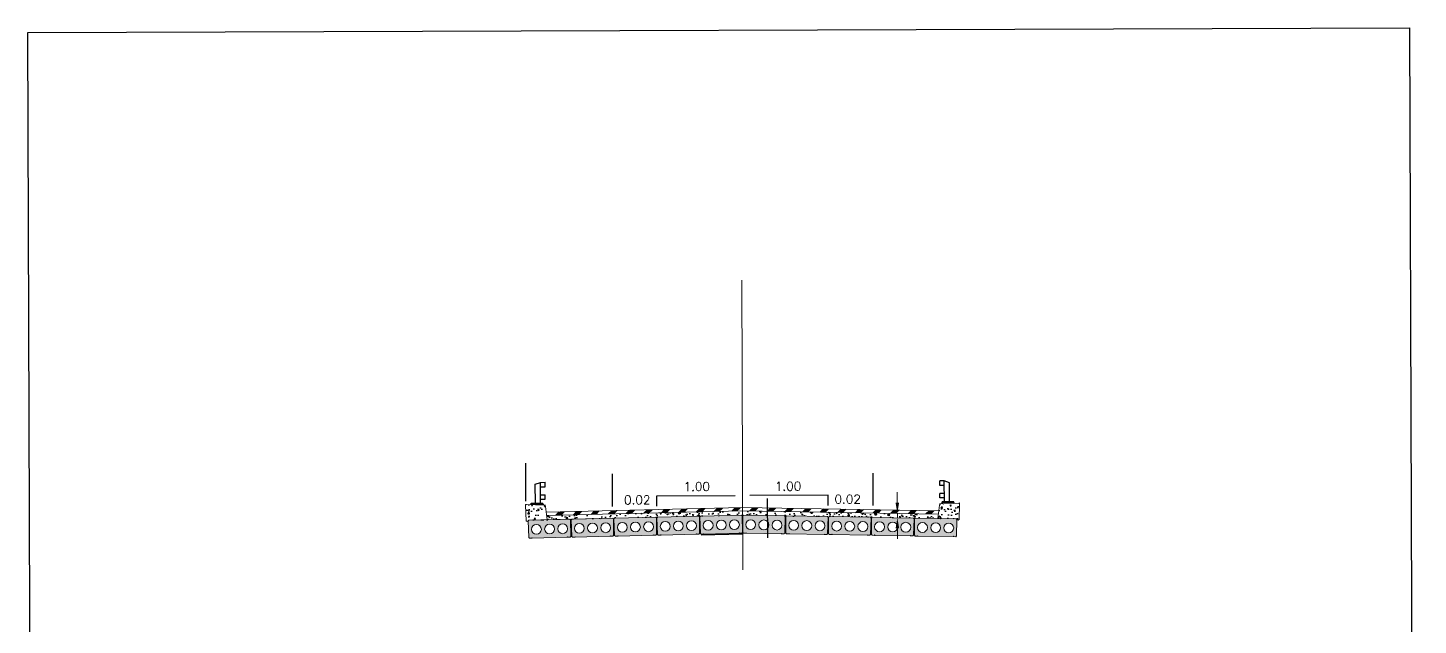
# Model space of a CAD drawing. Header units: metres. Extents: x -16741 to 19994, y 5629700 to 5668838.
# Drawn here: x 16907.83 to 16947.31, y 5649031.44 to 5649048.41 of the extents above; entities that cross this region are included whole.
import ezdxf

# ---------------------------------------------------------------- set-up
doc = ezdxf.new("R2010")
doc.units = ezdxf.units.M
doc.linetypes.add('CENTERX2', pattern=[101.6, 63.5, -12.7, 12.7, -12.7])
for name, color, linetype in [('C-ROAD-PROF-VIEW', 7, 'Continuous'), ('S-BR-ANNO', 2, 'Continuous'), ('S-BR-CEN', 1, 'CENTERX2'), ('S-BR-DIM', 1, 'Continuous'), ('S-BR-HATCH', 252, 'Continuous'), ('S-BR-PIER', 21, 'Continuous'), ('S-BR-POST', 139, 'Continuous')]:
    doc.layers.add(name, color=color, linetype=linetype)
doc.layers.add('S-BR-ELEVATIONS-NPLOT', color=8, linetype='Continuous', plot=False)
doc.styles.add('AT Text Standard', font='simplex.shx', dxfattribs={"oblique": 1e-05, "height": 3})
doc.styles.add('AT_Font_Prop_3.0', font='font005.shx', dxfattribs={"height": 3})
doc.dimstyles.new('AT Dim Standard (Meters)', dxfattribs={"dimtxt": 3, "dimasz": 3, "dimexe": 1.5, "dimexo": 1.5, "dimgap": 1, "dimtad": 1, "dimdec": 3, "dimzin": 0, "dimdsep": 46, "dimtxsty": 'AT_Font_Prop_3.0', "dimcen": -1.5, "dimclrd": 256, "dimclre": 256, "dimclrt": 2, "dimaunit": 1, "dimadec": 3, "dimazin": 0, "dimtfac": 1, "dimtdec": 3, "dimtmove": 0, "dimatfit": 3, "dimfxl": 1, "dimtfill": 1, "dimtolj": 1, "dimtzin": 0, "dimlwd": 15, "dimlwe": 15, "dimarcsym": 0})
pattern_1 = [(51.3442, (16922.57946, 5649034.43276), (0.365017, -0.0233216), [0.0381, -0.4191]), (356.3442, (16922.57946, 5649034.43276), (-0.079432, 0.380355), [0.03048, -0.335281]), (101.7957, (16922.60987, 5649034.4308), (0.285585, 0.357033), [0.03238, -0.35618]), (47.5284, (16922.57707, 5649034.53433), (0.543981, -0.071343), [0.05715, -0.62865]), (97.98, (16922.6224, 5649034.5284), (0.463069, 0.505855), [0.04857, -0.53427]), (352.5284, (16922.5771, 5649034.53433), (0.46307, 0.505855), [0.04572, -0.50292]), (22.3442, (16922.62845, 5649034.51013), (0.3079435, -0.1973606), [0.0381, -0.4191]), (327.3442, (16922.62845, 5649034.51013), (0.114928, 0.371174), [0.03048, -0.33528]), (72.7957, (16922.6541, 5649034.4937), (0.422872, 0.173814), [0.03238, -0.35618]), (38.8442, (16922.57946, 5649034.43276), (0.0022083, 0.1692085), [0, -0.331216, 0, -0.34036, 0, -0.33655]), (8.8442, (16922.57946, 5649034.43276), (0.1289022, 0.203441), [0, -0.194056, 0, -0.323596, 0, -0.12827]), (328.8442, (16922.4662, 5649034.4301), (0.2713753, -0.0050926), [0, -0.127, 0, -0.39624, 0, -0.52578]), (318.8442, (16922.41542, 5649034.4289), (0.294984, 0.057789), [0, -0.1651, 0, -0.263144, 0, -0.37338])]

# ---------------------------------------------------------------- blocks, each defined once
blk = doc.blocks.new('SLC-510-Ext-Girder')
at = {"layer": 'S-BR-ANNO', "lineweight": 5}
for p, q in [((-0.663, 0.69), (-0.643, 0.709)), ((-0.663, 0.245), (-0.663, 0.69)), ((-0.643, 0.709), (-0.128, 0.681)), ((-0.128, 0.681), (-0.104, 0.64)), ((-0.104, 0.64), (-0.063, 0.265)), ((-0.663, 0.245), (-0.633, 0.225)), ((-0.633, 0.225), (-0.603, 0.245)), ((-0.603, 0.245), (-0.583, 0.265)), ((-0.603, 0.245), (-0.595, -0.225)), ((-0.583, 0.265), (0.583, 0.265)), ((0.583, 0.265), (0.603, 0.245)), ((0.603, 0.245), (0.595, -0.225)), ((-0.575, -0.245), (-0.595, -0.225)), ((-0.575, -0.245), (-0.51, -0.245)), ((-0.508, -0.235), (-0.51, -0.245)), ((-0.504, -0.235), (-0.508, -0.235)), ((-0.498, -0.245), (-0.504, -0.235)), ((-0.498, -0.245), (0.498, -0.245)), ((0.498, -0.245), (0.504, -0.235)), ((0.504, -0.235), (0.508, -0.235)), ((0.508, -0.235), (0.51, -0.245)), ((0.51, -0.245), (0.575, -0.245)), ((0.575, -0.245), (0.595, -0.225))]:
    blk.add_line(p, q, dxfattribs=at)
for centre in [(-0.373, 0), (0, 0), (0.373, 0)]:
    blk.add_circle(centre, 0.14, dxfattribs=at)
blk = doc.blocks.new('SLC-510-Int-Girder')
at = {"layer": 'S-BR-ANNO', "lineweight": 5}
for p, q in [((-0.603, 0.245), (-0.583, 0.265)), ((-0.603, 0.245), (-0.595, -0.225)), ((-0.583, 0.265), (0.583, 0.265)), ((0.583, 0.265), (0.603, 0.245)), ((0.603, 0.245), (0.595, -0.225)), ((-0.575, -0.245), (-0.595, -0.225)), ((-0.575, -0.245), (-0.51, -0.245)), ((-0.508, -0.235), (-0.51, -0.245)), ((-0.504, -0.235), (-0.508, -0.235)), ((-0.498, -0.245), (-0.504, -0.235)), ((-0.498, -0.245), (0.498, -0.245)), ((0.498, -0.245), (0.504, -0.235)), ((0.504, -0.235), (0.508, -0.235)), ((0.508, -0.235), (0.51, -0.245)), ((0.51, -0.245), (0.575, -0.245)), ((0.575, -0.245), (0.595, -0.225))]:
    blk.add_line(p, q, dxfattribs=at)
for centre in [(-0.373, 0), (0, 0), (0.373, 0)]:
    blk.add_circle(centre, 0.14, dxfattribs=at)
blk = doc.blocks.new('*D93')
at = {"layer": 'Defpoints', "color": 0, "lineweight": 30, "transparency": 16777216}
for p in [(16932.525, 5649034.615), (16932.525, 5649034.615), (16932.525, 5649034.49)]:
    blk.add_point(p, dxfattribs=at)
at = {"layer": 'S-BR-DIM', "lineweight": 15, "transparency": 16777216}
for p, q in [((16932.524, 5649034.915), (16932.523, 5649035.215)), ((16932.525, 5649034.49), (16932.525, 5649034.615)), ((16932.526, 5649034.19), (16932.527, 5649033.89))]:
    blk.add_line(p, q, dxfattribs=at)
at = {"layer": 'S-BR-DIM', "lineweight": 30, "transparency": 16777216}
for points in [[(16932.574, 5649034.915), (16932.474, 5649034.915), (16932.525, 5649034.615)], [(16932.576, 5649034.19), (16932.476, 5649034.19), (16932.525, 5649034.49)]]:
    blk.add_solid(points, dxfattribs=at)
blk = doc.blocks.new('*U30')
at = {"layer": 'S-BR-ANNO', "lineweight": 5}
for p, q in [((-0.117, -0.047), (-0.026, 0.044)), ((0.026, -0.044), (0.117, 0.047))]:
    blk.add_line(p, q, dxfattribs=at)
blk.add_solid([(-0.026, 0.044), (0.117, 0.047), (-0.117, -0.047), (0.026, -0.044)], dxfattribs=at)
blk = doc.blocks.new('*U31')
at = {"layer": 'S-BR-PIER', "color": 0, "linetype": 'ByBlock', "lineweight": -2, "transparency": 16777216}
for p in [(0, 0), (0.5, 0.01), (1, 0.02), (1.5, 0.03), (2, 0.04), (2.5, 0.05), (2.999, 0.06), (3.499, 0.07), (3.999, 0.08), (4.499, 0.09), (4.999, 0.1)]:
    blk.add_blockref('*U30', p, dxfattribs=at)
blk = doc.blocks.new('*U32')
at = {"layer": 'S-BR-ANNO', "lineweight": 5}
for p, q in [((-0.025, 0.045), (-0.113, -0.043)), ((0.113, 0.043), (0.03, -0.04))]:
    blk.add_line(p, q, dxfattribs=at)
blk.add_solid([(0.025, -0.045), (-0.113, -0.043), (0.113, 0.043), (-0.025, 0.045)], dxfattribs=at)
blk = doc.blocks.new('*U33')
at = {"layer": 'S-BR-PIER', "color": 0, "linetype": 'ByBlock', "lineweight": -2, "transparency": 16777216}
for p in [(0, 0), (0.5, -0.01), (1, -0.02), (1.5, -0.03), (2, -0.04), (2.5, -0.05), (2.999, -0.06), (3.499, -0.07), (3.999, -0.08), (4.499, -0.09), (4.999, -0.1)]:
    blk.add_blockref('*U32', p, dxfattribs=at)

msp = doc.modelspace()

# ---------------------------------------------------------------- hatches: boundary and pattern name
at = {"layer": 'S-BR-DIM'}
h = msp.add_hatch(color=254, dxfattribs=at)
h.dxf.hatch_style = 1
h.paths.add_polyline_path([(16923.2454, 5649034.4284), (16923.2253, 5649034.4479), (16922.5795, 5649034.4328), (16922.0596, 5649034.4206), (16922.0404, 5649034.4001), (16922.0588, 5649033.9304), (16922.0796, 5649033.9109), (16922.1442, 5649033.9124), (16922.1469, 5649033.9275), (16922.1562, 5649033.9127), (16923.1526, 5649033.9361), (16923.1583, 5649033.9462), (16923.1623, 5649033.9463), (16923.2388, 5649033.9477), (16923.2491, 5649033.9583)])
h.paths.add_polyline_path([(16922.7882, 5649034.1698, -1), (16922.5092, 5649034.1688, -1)], flags=16)
h.paths.add_polyline_path([(16923.1611, 5649034.1785, -1), (16922.8821, 5649034.1776, -1)], flags=16)
h.paths.add_polyline_path([(16922.4153, 5649034.161, -1), (16922.1363, 5649034.1601, -1)], flags=16)
h = msp.add_hatch(color=254, dxfattribs=at)
h.dxf.hatch_style = 1
h.paths.add_polyline_path([(16924.4645, 5649034.457), (16924.4443, 5649034.4765), (16923.7985, 5649034.4614), (16923.2786, 5649034.4492), (16923.2594, 5649034.4287), (16923.2778, 5649033.959), (16923.2986, 5649033.9395), (16923.3633, 5649033.941), (16923.3659, 5649033.9561), (16923.3753, 5649033.9413), (16924.3716, 5649033.9647), (16924.3774, 5649033.9748), (16924.3814, 5649033.9749), (16924.4578, 5649033.9763), (16924.4681, 5649033.9869)])
h.paths.add_polyline_path([(16924.0072, 5649034.1984, -1), (16923.7282, 5649034.1974, -1)], flags=16)
h.paths.add_polyline_path([(16924.3801, 5649034.2071, -1), (16924.1011, 5649034.2062, -1)], flags=16)
h.paths.add_polyline_path([(16923.6343, 5649034.1896, -1), (16923.3553, 5649034.1887, -1)], flags=16)
h = msp.add_hatch(color=254, dxfattribs=at)
h.dxf.hatch_style = 1
h.paths.add_polyline_path([(16925.6835, 5649034.4856), (16925.6634, 5649034.5051), (16925.0175, 5649034.49), (16924.4977, 5649034.4778), (16924.4785, 5649034.4573), (16924.4969, 5649033.9876), (16924.5176, 5649033.9681), (16924.5823, 5649033.9696), (16924.585, 5649033.9847), (16924.5943, 5649033.9699), (16925.5907, 5649033.9933), (16925.5964, 5649034.0034), (16925.6004, 5649034.0035), (16925.6768, 5649034.0049), (16925.6872, 5649034.0155)])
h.paths.add_polyline_path([(16925.2262, 5649034.227, -1), (16924.9472, 5649034.226, -1)], flags=16)
h.paths.add_polyline_path([(16925.5991, 5649034.2358, -1), (16925.3201, 5649034.2348, -1)], flags=16)
h.paths.add_polyline_path([(16924.8533, 5649034.2183, -1), (16924.5743, 5649034.2173, -1)], flags=16)
h = msp.add_hatch(color=254, dxfattribs=at)
h.dxf.hatch_style = 1
h.paths.add_polyline_path([(16926.9025, 5649034.5142), (16926.8824, 5649034.5337), (16926.2366, 5649034.5186), (16925.7167, 5649034.5064), (16925.6975, 5649034.4859), (16925.7159, 5649034.0162), (16925.7367, 5649033.9967), (16925.8013, 5649033.9982), (16925.804, 5649034.0133), (16925.8133, 5649033.9985), (16926.8097, 5649034.0219), (16926.8155, 5649034.032), (16926.8195, 5649034.0321), (16926.8959, 5649034.0335), (16926.9062, 5649034.0442)])
h.paths.add_polyline_path([(16926.4453, 5649034.2556, -1), (16926.1663, 5649034.2546, -1)], flags=16)
h.paths.add_polyline_path([(16926.8182, 5649034.2644, -1), (16926.5392, 5649034.2634, -1)], flags=16)
h.paths.add_polyline_path([(16926.0724, 5649034.2469, -1), (16925.7934, 5649034.2459, -1)], flags=16)
h = msp.add_hatch(color=254, dxfattribs=at)
h.dxf.hatch_style = 1
h.paths.add_polyline_path([(16928.1216, 5649034.5428), (16928.1014, 5649034.5623), (16927.4556, 5649034.5472), (16926.9357, 5649034.535), (16926.9165, 5649034.5145), (16926.9349, 5649034.0448), (16926.9557, 5649034.0253), (16927.0204, 5649034.0268), (16927.023, 5649034.0419), (16927.0324, 5649034.0271), (16928.0287, 5649034.0505), (16928.0345, 5649034.0606), (16928.0385, 5649034.0607), (16928.1149, 5649034.0621), (16928.1252, 5649034.0728)])
h.paths.add_polyline_path([(16927.6643, 5649034.2842, -1), (16927.3853, 5649034.2832, -1)], flags=16)
h.paths.add_polyline_path([(16928.0372, 5649034.293, -1), (16927.7582, 5649034.292, -1)], flags=16)
h.paths.add_polyline_path([(16927.2914, 5649034.2755, -1), (16927.0124, 5649034.2745, -1)], flags=16)
h = msp.add_hatch(color=254, dxfattribs=at)
h.dxf.hatch_style = 1
h.paths.add_polyline_path([(16928.1356, 5649034.5429), (16928.1556, 5649034.5625), (16928.8015, 5649034.5518), (16929.3214, 5649034.5432), (16929.3408, 5649034.5229), (16929.3256, 5649034.0531), (16929.305, 5649034.0334), (16929.2403, 5649034.0345), (16929.2376, 5649034.0496), (16929.2283, 5649034.0347), (16928.2318, 5649034.0512), (16928.226, 5649034.0613), (16928.222, 5649034.0614), (16928.1456, 5649034.0622), (16928.1352, 5649034.0728)])
h.paths.add_polyline_path([(16928.5946, 5649034.2874, 1), (16928.8736, 5649034.2884, 1)], flags=16)
h.paths.add_polyline_path([(16928.2217, 5649034.2936, 1), (16928.5007, 5649034.2946, 1)], flags=16)
h.paths.add_polyline_path([(16928.9676, 5649034.2813, 1), (16929.2466, 5649034.2822, 1)], flags=16)
h = msp.add_hatch(color=254, dxfattribs=at)
h.dxf.hatch_style = 1
h.paths.add_polyline_path([(16929.3548, 5649034.5227), (16929.3748, 5649034.5424), (16930.0207, 5649034.5317), (16930.5406, 5649034.5231), (16930.56, 5649034.5028), (16930.5448, 5649034.0329), (16930.5242, 5649034.0133), (16930.4595, 5649034.0144), (16930.4568, 5649034.0294), (16930.4475, 5649034.0146), (16929.451, 5649034.031), (16929.4452, 5649034.0411), (16929.4412, 5649034.0412), (16929.3648, 5649034.0421), (16929.3544, 5649034.0526)])
h.paths.add_polyline_path([(16929.8138, 5649034.2673, 1), (16930.0928, 5649034.2682, 1)], flags=16)
h.paths.add_polyline_path([(16929.4409, 5649034.2734, 1), (16929.7199, 5649034.2744, 1)], flags=16)
h.paths.add_polyline_path([(16930.1868, 5649034.2611, 1), (16930.4658, 5649034.2621, 1)], flags=16)
h = msp.add_hatch(color=254, dxfattribs=at)
h.dxf.hatch_style = 1
h.paths.add_polyline_path([(16930.574, 5649034.5025), (16930.594, 5649034.5222), (16931.2399, 5649034.5115), (16931.7598, 5649034.5029), (16931.7792, 5649034.4826), (16931.7641, 5649034.0128), (16931.7434, 5649033.9931), (16931.6787, 5649033.9942), (16931.676, 5649034.0092), (16931.6667, 5649033.9944), (16930.6702, 5649034.0109), (16930.6644, 5649034.021), (16930.6604, 5649034.021), (16930.584, 5649034.0219), (16930.5736, 5649034.0325)])
h.paths.add_polyline_path([(16931.033, 5649034.2471, 1), (16931.312, 5649034.2481, 1)], flags=16)
h.paths.add_polyline_path([(16930.6601, 5649034.2533, 1), (16930.9391, 5649034.2543, 1)], flags=16)
h.paths.add_polyline_path([(16931.406, 5649034.241, 1), (16931.685, 5649034.2419, 1)], flags=16)
h = msp.add_hatch(color=254, dxfattribs=at)
h.dxf.hatch_style = 1
h.paths.add_polyline_path([(16931.7932, 5649034.4824), (16931.8132, 5649034.502), (16932.4591, 5649034.4914), (16932.979, 5649034.4828), (16932.9984, 5649034.4624), (16932.9833, 5649033.9926), (16932.9626, 5649033.973), (16932.8979, 5649033.974), (16932.8952, 5649033.9891), (16932.8859, 5649033.9742), (16931.8895, 5649033.9907), (16931.8836, 5649034.0008), (16931.8796, 5649034.0009), (16931.8032, 5649034.0017), (16931.7928, 5649034.0123)])
h.paths.add_polyline_path([(16932.2522, 5649034.227, 1), (16932.5312, 5649034.2279, 1)], flags=16)
h.paths.add_polyline_path([(16931.8793, 5649034.2331, 1), (16932.1583, 5649034.2341, 1)], flags=16)
h.paths.add_polyline_path([(16932.6252, 5649034.2208, 1), (16932.9042, 5649034.2218, 1)], flags=16)
h = msp.add_hatch(color=254, dxfattribs=at)
h.dxf.hatch_style = 1
h.paths.add_polyline_path([(16933.0124, 5649034.4622), (16933.0324, 5649034.4819), (16933.6783, 5649034.4712), (16934.1983, 5649034.4626), (16934.2176, 5649034.4423), (16934.2025, 5649033.9725), (16934.1818, 5649033.9528), (16934.1171, 5649033.9539), (16934.1144, 5649033.9689), (16934.1051, 5649033.9541), (16933.1087, 5649033.9706), (16933.1028, 5649033.9807), (16933.0988, 5649033.9807), (16933.0224, 5649033.9816), (16933.012, 5649033.9922)])
h.paths.add_polyline_path([(16933.4715, 5649034.2068, 1), (16933.7505, 5649034.2078, 1)], flags=16)
h.paths.add_polyline_path([(16933.0985, 5649034.213, 1), (16933.3775, 5649034.2139, 1)], flags=16)
h.paths.add_polyline_path([(16933.8444, 5649034.2006, 1), (16934.1234, 5649034.2016, 1)], flags=16)
at = {"layer": 'S-BR-HATCH'}
h = msp.add_hatch(dxfattribs=at)
h.set_pattern_fill('AR-CONC', color=256, scale=0.002, angle=0.19847)
h.set_pattern_definition(pattern_1)
h.paths.add_polyline_path([(16928.1281, 5649034.688), (16922.563, 5649034.5574), (16922.5795, 5649034.4328), (16928.1285, 5649034.563)])
h.paths.add_polyline_path([(16922.53, 5649034.8067), (16922.5047, 5649034.8472), (16921.9892, 5649034.863), (16921.9697, 5649034.8436), (16921.9801, 5649034.3987), (16922.0106, 5649034.3794), (16922.0404, 5649034.4001), (16922.0596, 5649034.4206), (16922.5795, 5649034.4328)])
h = msp.add_hatch(dxfattribs=at)
h.set_pattern_fill('AR-CONC', color=256, scale=0.002, angle=0.19847)
h.set_pattern_definition(pattern_1)
h.paths.add_polyline_path([(16928.1281, 5649034.688), (16933.6939, 5649034.596), (16933.6783, 5649034.4712), (16928.1285, 5649034.563)])
h.paths.add_polyline_path([(16933.7252, 5649034.8455), (16933.7502, 5649034.8862), (16934.2656, 5649034.9055), (16934.2853, 5649034.8862), (16934.2779, 5649034.4413), (16934.2476, 5649034.4218), (16934.2176, 5649034.4423), (16934.1983, 5649034.4626), (16933.6783, 5649034.4712)])

# ---------------------------------------------------------------- linework, layer by layer
at = {"layer": 'S-BR-ANNO', "lineweight": 5}
for p, q in [((16922.5511, 5649034.6472), (16928.1278, 5649034.778)), ((16933.7052, 5649034.6858), (16928.1278, 5649034.778)), ((16922.563, 5649034.5574), (16928.1281, 5649034.688)), ((16922.5795, 5649034.4328), (16924.4443, 5649034.4765)), ((16933.6939, 5649034.596), (16928.1281, 5649034.688))]:
    msp.add_line(p, q, dxfattribs=at)
for centre in [(16921.9692, 5649034.8636), (16922.5247, 5649034.8466), (16933.7302, 5649034.8854), (16934.2856, 5649034.9062)]:
    msp.add_circle(centre, 0.00431, dxfattribs=at)
at = {"layer": 'S-BR-CEN', "lineweight": 5}
msp.add_line((16928.1339, 5649033.0138), (16928.1054, 5649041.237), dxfattribs=at)
at = {"layer": 'S-BR-DIM'}
for p, q in [((16921.9651, 5649036.0437), (16921.9688, 5649034.9597)), ((16924.4244, 5649035.7353), (16924.4276, 5649034.8108)), ((16931.8244, 5649035.761), (16931.8276, 5649034.8365)), ((16925.6948, 5649035.1141), (16927.9185, 5649035.1218)), ((16925.6958, 5649034.8186), (16925.6948, 5649035.1141)), ((16930.5584, 5649035.131), (16928.3347, 5649035.1233)), ((16928.8319, 5649035.0402), (16928.8358, 5649033.92)), ((16930.5594, 5649034.8354), (16930.5584, 5649035.131))]:
    msp.add_line(p, q, dxfattribs=at)
msp.add_lwpolyline([(16907.8331, 5649048.2698), (16947.0666, 5649048.4057), (16947.3142, 5648976.9146), (16908.0808, 5648976.7787)], close=True, dxfattribs=at)
at = {"layer": 'S-BR-ELEVATIONS-NPLOT'}
msp.add_line((16926.9561, 5649034.0093), (16928.1303, 5649034.0369), dxfattribs=at)
at = {"layer": 'S-BR-POST'}
for p, q in [((16922.2433, 5649035.4456), (16922.3932, 5649035.4961)), ((16922.2452, 5649034.9032), (16922.2433, 5649035.4456)), ((16922.3932, 5649035.4961), (16922.5202, 5649035.4966)), ((16922.3952, 5649034.9037), (16922.3932, 5649035.4961)), ((16922.3936, 5649035.3691), (16922.5206, 5649035.3696)), ((16922.5206, 5649035.3696), (16922.5202, 5649035.4966)), ((16933.8572, 5649035.5358), (16933.7302, 5649035.5354)), ((16933.7307, 5649035.4084), (16933.7302, 5649035.5354)), ((16933.8577, 5649035.4089), (16933.7307, 5649035.4084)), ((16933.8585, 5649035.1809), (16933.7315, 5649035.1804)), ((16933.7319, 5649035.0534), (16933.7315, 5649035.1804)), ((16933.8593, 5649034.9434), (16933.8572, 5649035.5358)), ((16934.0074, 5649035.4864), (16933.8572, 5649035.5358)), ((16934.0093, 5649034.9439), (16934.0074, 5649035.4864)), ((16922.1253, 5649034.8778), (16922.1134, 5649034.8558)), ((16922.1252, 5649034.9028), (16922.4552, 5649034.9039)), ((16922.1253, 5649034.8778), (16922.1252, 5649034.9028)), ((16922.1253, 5649034.8778), (16922.4553, 5649034.8789)), ((16922.3944, 5649035.1411), (16922.5214, 5649035.1416)), ((16922.3948, 5649035.0141), (16922.5218, 5649035.0146)), ((16922.4553, 5649034.8789), (16922.4552, 5649034.9039)), ((16922.4553, 5649034.8789), (16922.4722, 5649034.8482)), ((16922.5218, 5649035.0146), (16922.5214, 5649035.1416)), ((16933.8589, 5649035.0539), (16933.7319, 5649035.0534)), ((16933.7994, 5649034.9182), (16933.7827, 5649034.8874)), ((16934.1293, 5649034.9443), (16933.7993, 5649034.9432)), ((16933.7994, 5649034.9182), (16933.7993, 5649034.9432)), ((16934.1294, 5649034.9193), (16933.7994, 5649034.9182)), ((16934.1294, 5649034.9193), (16934.1293, 5649034.9443)), ((16934.1294, 5649034.9193), (16934.1414, 5649034.8974))]:
    msp.add_line(p, q, dxfattribs=at)

# ---------------------------------------------------------------- block references
at = {"layer": 'S-BR-ANNO', "lineweight": 5, "rotation": 1.344236471802604}
for name, p in [('SLC-510-Ext-Girder', (16922.6487, 5649034.1693)), ('SLC-510-Int-Girder', (16923.8677, 5649034.1979)), ('SLC-510-Int-Girder', (16925.0867, 5649034.2265)), ('SLC-510-Int-Girder', (16926.3058, 5649034.2551)), ('SLC-510-Int-Girder', (16927.5248, 5649034.2837))]:
    msp.add_blockref(name, p, dxfattribs=at)
at = {"layer": 'S-BR-ANNO', "lineweight": 5, "xscale": -1, "rotation": 359.0527107954532}
for name, p in [('SLC-510-Ext-Girder', (16933.611, 5649034.2073)), ('SLC-510-Int-Girder', (16928.7341, 5649034.2879)), ('SLC-510-Int-Girder', (16929.9533, 5649034.2678)), ('SLC-510-Int-Girder', (16931.1725, 5649034.2476)), ('SLC-510-Int-Girder', (16932.3917, 5649034.2274))]:
    msp.add_blockref(name, p, dxfattribs=at)
at = {"layer": 'S-BR-PIER', "rotation": 0.1984736336278706}
for name, p in [('*U31', (16922.9436, 5649034.6114)), ('*U33', (16928.4502, 5649034.7277))]:
    msp.add_blockref(name, p, dxfattribs=at)

# ---------------------------------------------------------------- texts
at = {"layer": 'C-ROAD-PROF-VIEW', "color": 2, "char_height": 0.25, "attachment_point": 5, "rotation": 0.19847, "style": 'AT Text Standard'}
for s, insert in [('\\A1;1.00', (16926.8297, 5649035.3751)), ('\\A1;1.00', (16929.4217, 5649035.3841)), ('\\A1;0.02', (16925.1385, 5649034.9964)), ('\\A1;0.02', (16931.1154, 5649035.0171))]:
    msp.add_mtext(s, dxfattribs=dict(at, insert=insert))

# ---------------------------------------------------------------- dimensions: what is measured, and where the dimension line sits
at = {"layer": 'S-BR-DIM'}
dim = msp.add_linear_dim(base=(16932.525, 5649034.6153), p1=(16932.5254, 5649034.4903), p2=(16932.525, 5649034.6153), angle=90.19847, text=' ', dimstyle='AT Dim Standard (Meters)', override={"dimtxt": 3}, dxfattribs=at)
dim.commit()
dim.dimension.update_dxf_attribs({"geometry": '*D93', "text_midpoint": (16932.5252, 5649034.5528)})

doc.saveas('drawing.dxf')
